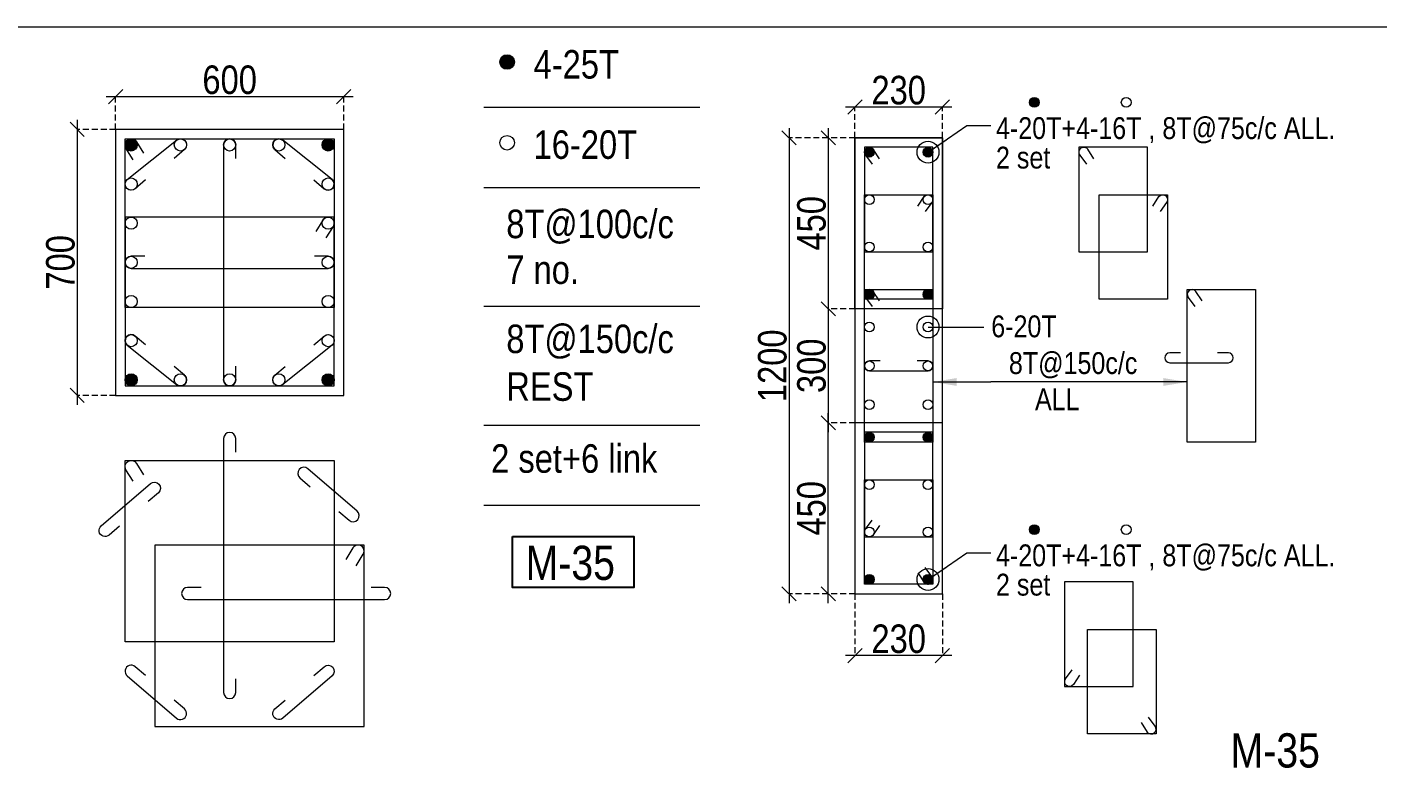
# Model space of a CAD drawing. Header units: millimetres. Extents: x 1112055 to 3390982, y -148532 to 766891.
# Drawn here: x 2164039 to 2178249, y -55763 to -47963 of the extents above; entities that cross this region are included whole.
import ezdxf
from ezdxf.enums import TextEntityAlignment as Align

# ---------------------------------------------------------------- set-up
doc = ezdxf.new("R2010")
doc.units = ezdxf.units.MM
doc.header["$PDMODE"] = 35
doc.header["$PDSIZE"] = -25
doc.linetypes.add('DASHED2', pattern=[0.375, 0.25, -0.125])
doc.linetypes.add('Hidden', pattern=[9.525, 6.35, -3.175])
for name, color, linetype, lineweight in [('B COL', 1, 'Continuous', 30), ('B COL. SIZE DIM', 220, 'Continuous', 25), ('B COLSCH', 204, 'Continuous', 20), ('B COLUMN', 1, 'Hidden', 9), ('B STEEL', 34, 'Continuous', 15), ('B-ST TEXT', 7, 'Continuous', 9)]:
    doc.layers.add(name, color=color, linetype=linetype, lineweight=lineweight)
doc.layers.add('B TEXT', color=7, linetype='Continuous')
doc.styles.add('dim inside', font='romans.shx', dxfattribs={"width": 0.8, "height": 125})
doc.styles.add('SWINC', font='swissc.ttf')
doc.styles.add('TAHOMA', font='tahoma.ttf')
doc.dimstyles.new('dim inside', dxfattribs={"dimtxt": 125, "dimasz": 100, "dimexe": 0, "dimexo": 0, "dimgap": 10, "dimtad": 0, "dimdec": 0, "dimzin": 0, "dimdsep": 46, "dimtxsty": 'dim inside', "dimblk": 'SMALL', "dimcen": 0.09, "dimadec": 0, "dimazin": 0, "dimtfac": 1, "dimtdec": 0, "dimtofl": 0, "dimtmove": 0, "dimatfit": 3, "dimfxl": 1, "dimtolj": 1, "dimtzin": 0, "dimarcsym": 2})
doc.dimstyles.new('PARESH', dxfattribs={"dimscale": 0, "dimtxt": 300, "dimasz": 150, "dimexe": 150, "dimexo": 150, "dimgap": 25, "dimtad": 1, "dimdec": 0, "dimzin": 0, "dimdsep": 46, "dimtxsty": 'TAHOMA', "dimblk": 'ARCHTICK', "dimcen": 100, "dimdle": 150, "dimclrd": 251, "dimclre": 251, "dimclrt": 6, "dimadec": 0, "dimazin": 0, "dimtfac": 1, "dimtdec": 0, "dimtix": 1, "dimtofl": 0, "dimtmove": 0, "dimatfit": 2, "dimfxl": 0.18, "dimtolj": 1, "dimtzin": 0, "dimlwd": 9, "dimlwe": 9, "dimarcsym": 0})

# ---------------------------------------------------------------- blocks, each defined once
blk = doc.blocks.new('_Oblique')
at = {"color": 0, "linetype": 'ByBlock', "lineweight": -2}
blk.add_line((-0.5, -0.5), (0.5, 0.5), dxfattribs=at)
blk = doc.blocks.new('*D3995')
at = {"layer": 'B COL. SIZE DIM', "color": 250, "lineweight": 9, "ltscale": 250, "transparency": 16777216}
blk.add_line((2164871, -48695), (2167471, -48695), dxfattribs=at)
at = {"layer": 'B COL. SIZE DIM', "color": 250, "linetype": 'DASHED2', "lineweight": 9, "ltscale": 250, "transparency": 16777216}
for p, q in [((2164971, -49040), (2164971, -48695)), ((2167371, -49040), (2167371, -48695))]:
    blk.add_line(p, q, dxfattribs=at)
at = {"layer": 'Defpoints', "color": 0, "transparency": 16777216}
for p in [(2167371, -48695), (2164971, -49040), (2167371, -49040)]:
    blk.add_point(p, dxfattribs=at)
at = {"layer": 'B COL. SIZE DIM', "color": 250, "lineweight": 9, "transparency": 16777216, "xscale": 150, "yscale": 150, "zscale": 150, "rotation": 180}
blk.add_blockref('_Oblique', (2164971, -48695), dxfattribs=at)
at = {"layer": 'B COL. SIZE DIM', "color": 250, "lineweight": 9, "transparency": 16777216, "xscale": 150, "yscale": 150, "zscale": 150}
blk.add_blockref('_Oblique', (2167371, -48695), dxfattribs=at)
at = {"layer": 'B COL. SIZE DIM', "color": 6, "transparency": 16777216, "insert": (2166171, -48520), "char_height": 300, "attachment_point": 5, "style": 'SWINC'}
blk.add_mtext('\\A1;600', dxfattribs=at)
blk = doc.blocks.new('*D3996')
at = {"layer": 'B COL. SIZE DIM', "color": 250, "lineweight": 9, "ltscale": 250, "transparency": 16777216}
blk.add_line((2164567, -48940), (2164567, -51940), dxfattribs=at)
at = {"layer": 'B COL. SIZE DIM', "color": 250, "linetype": 'DASHED2', "lineweight": 9, "ltscale": 250, "transparency": 16777216}
for p, q in [((2164971, -49040), (2164567, -49040)), ((2164971, -51840), (2164567, -51840))]:
    blk.add_line(p, q, dxfattribs=at)
at = {"layer": 'Defpoints', "color": 0, "transparency": 16777216}
for p in [(2164971, -49040), (2164567, -51840), (2164971, -51840)]:
    blk.add_point(p, dxfattribs=at)
at = {"layer": 'B COL. SIZE DIM', "color": 250, "lineweight": 9, "transparency": 16777216, "xscale": 150, "yscale": 150, "zscale": 150}
for p, rotation in [((2164567, -49040), 90), ((2164567, -51840), 270)]:
    blk.add_blockref('_Oblique', p, dxfattribs=dict(at, rotation=rotation))
at = {"layer": 'B COL. SIZE DIM', "color": 6, "transparency": 16777216, "insert": (2164392, -50440), "char_height": 300, "attachment_point": 5, "rotation": 90, "style": 'SWINC'}
blk.add_mtext('\\A1;700', dxfattribs=at)
blk = doc.blocks.new('*D4029')
at = {"layer": 'B COL. SIZE DIM', "color": 250, "lineweight": 9, "ltscale": 250, "transparency": 16777216}
blk.add_line((2172648, -48804), (2173768, -48804), dxfattribs=at)
at = {"layer": 'B COL. SIZE DIM', "color": 250, "linetype": 'DASHED2', "lineweight": 9, "ltscale": 250, "transparency": 16777216}
for p, q in [((2172748, -49129), (2172748, -48804)), ((2173668, -49129), (2173668, -48804))]:
    blk.add_line(p, q, dxfattribs=at)
at = {"layer": 'Defpoints', "color": 0, "transparency": 16777216}
for p in [(2173668, -48804), (2172748, -49129), (2173668, -49129)]:
    blk.add_point(p, dxfattribs=at)
at = {"layer": 'B COL. SIZE DIM', "color": 250, "lineweight": 9, "transparency": 16777216, "xscale": 150, "yscale": 150, "zscale": 150, "rotation": 180}
blk.add_blockref('_Oblique', (2172748, -48804), dxfattribs=at)
at = {"layer": 'B COL. SIZE DIM', "color": 250, "lineweight": 9, "transparency": 16777216, "xscale": 150, "yscale": 150, "zscale": 150}
blk.add_blockref('_Oblique', (2173668, -48804), dxfattribs=at)
at = {"layer": 'B COL. SIZE DIM', "color": 6, "transparency": 16777216, "insert": (2173208, -48629), "char_height": 300, "attachment_point": 5, "style": 'SWINC'}
blk.add_mtext('\\A1;230', dxfattribs=at)
blk = doc.blocks.new('*D4030')
at = {"layer": 'B COL. SIZE DIM', "color": 250, "lineweight": 9, "ltscale": 250, "transparency": 16777216}
blk.add_line((2172467, -50829), (2172467, -52229), dxfattribs=at)
at = {"layer": 'B COL. SIZE DIM', "color": 250, "linetype": 'DASHED2', "lineweight": 9, "ltscale": 250, "transparency": 16777216}
for p, q in [((2172748, -50929), (2172467, -50929)), ((2172748, -52129), (2172467, -52129))]:
    blk.add_line(p, q, dxfattribs=at)
at = {"layer": 'Defpoints', "color": 0, "transparency": 16777216}
for p in [(2172748, -50929), (2172467, -52129), (2172748, -52129)]:
    blk.add_point(p, dxfattribs=at)
at = {"layer": 'B COL. SIZE DIM', "color": 250, "lineweight": 9, "transparency": 16777216, "xscale": 150, "yscale": 150, "zscale": 150}
for p, rotation in [((2172467, -50929), 90), ((2172467, -52129), 270)]:
    blk.add_blockref('_Oblique', p, dxfattribs=dict(at, rotation=rotation))
at = {"layer": 'B COL. SIZE DIM', "color": 6, "transparency": 16777216, "insert": (2172292, -51529), "char_height": 300, "attachment_point": 5, "rotation": 90, "style": 'SWINC'}
blk.add_mtext('\\A1;300', dxfattribs=at)
blk = doc.blocks.new('*D4031')
at = {"layer": 'B COL. SIZE DIM', "color": 250, "lineweight": 9, "ltscale": 250, "transparency": 16777216}
blk.add_line((2172467, -49029), (2172467, -51029), dxfattribs=at)
at = {"layer": 'B COL. SIZE DIM', "color": 250, "linetype": 'DASHED2', "lineweight": 9, "ltscale": 250, "transparency": 16777216}
for p, q in [((2172748, -49129), (2172467, -49129)), ((2172748, -50929), (2172467, -50929))]:
    blk.add_line(p, q, dxfattribs=at)
at = {"layer": 'Defpoints', "color": 0, "transparency": 16777216}
for p in [(2172748, -49129), (2172467, -50929), (2172748, -50929)]:
    blk.add_point(p, dxfattribs=at)
at = {"layer": 'B COL. SIZE DIM', "color": 250, "lineweight": 9, "transparency": 16777216, "xscale": 150, "yscale": 150, "zscale": 150}
for p, rotation in [((2172467, -49129), 90), ((2172467, -50929), 270)]:
    blk.add_blockref('_Oblique', p, dxfattribs=dict(at, rotation=rotation))
at = {"layer": 'B COL. SIZE DIM', "color": 6, "transparency": 16777216, "insert": (2172292, -50029), "char_height": 300, "attachment_point": 5, "rotation": 90, "style": 'SWINC'}
blk.add_mtext('\\A1;450', dxfattribs=at)
blk = doc.blocks.new('*D4032')
at = {"layer": 'B COL. SIZE DIM', "color": 250, "lineweight": 9, "ltscale": 250, "transparency": 16777216}
blk.add_line((2172467, -54029), (2172467, -52029), dxfattribs=at)
at = {"layer": 'B COL. SIZE DIM', "color": 250, "linetype": 'DASHED2', "lineweight": 9, "ltscale": 250, "transparency": 16777216}
for p, q in [((2172748, -52129), (2172467, -52129)), ((2172748, -53929), (2172467, -53929))]:
    blk.add_line(p, q, dxfattribs=at)
at = {"layer": 'Defpoints', "color": 0, "transparency": 16777216}
for p in [(2172467, -52129), (2172748, -52129), (2172748, -53929)]:
    blk.add_point(p, dxfattribs=at)
at = {"layer": 'B COL. SIZE DIM', "color": 250, "lineweight": 9, "transparency": 16777216, "xscale": 150, "yscale": 150, "zscale": 150}
for p, rotation in [((2172467, -52129), 90), ((2172467, -53929), 270)]:
    blk.add_blockref('_Oblique', p, dxfattribs=dict(at, rotation=rotation))
at = {"layer": 'B COL. SIZE DIM', "color": 6, "transparency": 16777216, "insert": (2172292, -53029), "char_height": 300, "attachment_point": 5, "rotation": 90, "style": 'SWINC'}
blk.add_mtext('\\A1;450', dxfattribs=at)
blk = doc.blocks.new('*D4033')
at = {"layer": 'B COL. SIZE DIM', "color": 250, "lineweight": 9, "ltscale": 250, "transparency": 16777216}
blk.add_line((2172055, -49029), (2172055, -54029), dxfattribs=at)
at = {"layer": 'B COL. SIZE DIM', "color": 250, "linetype": 'DASHED2', "lineweight": 9, "ltscale": 250, "transparency": 16777216}
for p, q in [((2172748, -49129), (2172055, -49129)), ((2172748, -53929), (2172055, -53929))]:
    blk.add_line(p, q, dxfattribs=at)
at = {"layer": 'Defpoints', "color": 0, "transparency": 16777216}
for p in [(2172748, -49129), (2172055, -53929), (2172748, -53929)]:
    blk.add_point(p, dxfattribs=at)
at = {"layer": 'B COL. SIZE DIM', "color": 250, "lineweight": 9, "transparency": 16777216, "xscale": 150, "yscale": 150, "zscale": 150}
for p, rotation in [((2172055, -49129), 90), ((2172055, -53929), 270)]:
    blk.add_blockref('_Oblique', p, dxfattribs=dict(at, rotation=rotation))
at = {"layer": 'B COL. SIZE DIM', "color": 6, "transparency": 16777216, "insert": (2171880, -51529), "char_height": 300, "attachment_point": 5, "rotation": 90, "style": 'SWINC'}
blk.add_mtext('\\A1;1200', dxfattribs=at)
blk = doc.blocks.new('*D4034')
at = {"layer": 'B COL. SIZE DIM', "color": 250, "linetype": 'DASHED2', "lineweight": 9, "ltscale": 250, "transparency": 16777216}
for p, q in [((2172748, -53929), (2172748, -54579)), ((2173668, -53929), (2173668, -54579))]:
    blk.add_line(p, q, dxfattribs=at)
at = {"layer": 'B COL. SIZE DIM', "color": 250, "lineweight": 9, "ltscale": 250, "transparency": 16777216}
blk.add_line((2173768, -54579), (2172648, -54579), dxfattribs=at)
at = {"layer": 'Defpoints', "color": 0, "transparency": 16777216}
for p in [(2172748, -53929), (2173668, -53929), (2172748, -54579)]:
    blk.add_point(p, dxfattribs=at)
at = {"layer": 'B COL. SIZE DIM', "color": 250, "lineweight": 9, "transparency": 16777216, "xscale": 150, "yscale": 150, "zscale": 150, "rotation": 180}
blk.add_blockref('_Oblique', (2172748, -54579), dxfattribs=at)
at = {"layer": 'B COL. SIZE DIM', "color": 250, "lineweight": 9, "transparency": 16777216, "xscale": 150, "yscale": 150, "zscale": 150}
blk.add_blockref('_Oblique', (2173668, -54579), dxfattribs=at)
at = {"layer": 'B COL. SIZE DIM', "color": 6, "transparency": 16777216, "insert": (2173208, -54404), "char_height": 300, "attachment_point": 5, "style": 'SWINC'}
blk.add_mtext('\\A1;230', dxfattribs=at)
blk = doc.blocks.new('_ArchTick')
at = {"color": 0, "linetype": 'ByBlock', "const_width": 0.15}
blk.add_lwpolyline([(-0.5, -0.5), (0.5, 0.5)], dxfattribs=at)

msp = doc.modelspace()

# ---------------------------------------------------------------- hatches: boundary and pattern name
at = {"layer": 'B STEEL', "lineweight": 9, "ltscale": 0.5}
h = msp.add_hatch(color=34, dxfattribs=at)
edge = h.paths.add_edge_path()
edge.add_arc((2169089.3, -48331.1), 76.8, 0, 360)
at = {"layer": 'B STEEL', "lineweight": 13}
h = msp.add_hatch(color=256, dxfattribs=at)
h.dxf.hatch_style = 1
edge = h.paths.add_edge_path()
edge.add_ellipse((2174634.2, -48756.2), major_axis=(51.4, 0), ratio=1, start_angle=0, end_angle=360)
at = {"layer": 'B STEEL', "lineweight": 9, "ltscale": 0.5}
h = msp.add_hatch(color=34, dxfattribs=at)
edge = h.paths.add_edge_path()
edge.add_arc((2165134.9, -49204.2), 64, 0, 360)
h = msp.add_hatch(color=34, dxfattribs=at)
edge = h.paths.add_edge_path()
edge.add_arc((2167206.9, -49204.2), 64, 180, 540, ccw=False)
at = {"layer": 'B STEEL', "lineweight": 13}
h = msp.add_hatch(color=256, dxfattribs=at)
h.dxf.hatch_style = 1
edge = h.paths.add_edge_path()
edge.add_ellipse((2172899.2, -49280.6), major_axis=(51.4, 0), ratio=1, start_angle=0, end_angle=360)
h = msp.add_hatch(color=256, dxfattribs=at)
h.dxf.hatch_style = 1
edge = h.paths.add_edge_path()
edge.add_ellipse((2173516.4, -49280.6), major_axis=(51.4, 0), ratio=1, start_angle=0, end_angle=360)
h = msp.add_hatch(color=256, dxfattribs=at)
h.dxf.hatch_style = 1
edge = h.paths.add_edge_path()
edge.add_ellipse((2172899.2, -50777.8), major_axis=(51.4, 0), ratio=1, start_angle=0, end_angle=360)
h = msp.add_hatch(color=256, dxfattribs=at)
h.dxf.hatch_style = 1
edge = h.paths.add_edge_path()
edge.add_ellipse((2173516.4, -50777.8), major_axis=(51.4, 0), ratio=1, start_angle=0, end_angle=360)
at = {"layer": 'B STEEL', "lineweight": 9, "ltscale": 0.5}
h = msp.add_hatch(color=34, dxfattribs=at)
edge = h.paths.add_edge_path()
edge.add_arc((2165134.9, -51676.2), 64, 0, 360, ccw=False)
h = msp.add_hatch(color=34, dxfattribs=at)
edge = h.paths.add_edge_path()
edge.add_arc((2167206.9, -51676.2), 64, -180, 180)
at = {"layer": 'B STEEL', "lineweight": 13}
h = msp.add_hatch(color=256, dxfattribs=at)
h.dxf.hatch_style = 1
edge = h.paths.add_edge_path()
edge.add_ellipse((2172899.2, -52280.6), major_axis=(51.4, 0), ratio=1, start_angle=0, end_angle=360)
h = msp.add_hatch(color=256, dxfattribs=at)
h.dxf.hatch_style = 1
edge = h.paths.add_edge_path()
edge.add_ellipse((2173516.4, -52280.6), major_axis=(51.4, 0), ratio=1, start_angle=0, end_angle=360)
h = msp.add_hatch(color=256, dxfattribs=at)
h.dxf.hatch_style = 1
edge = h.paths.add_edge_path()
edge.add_ellipse((2174634.2, -53253.4), major_axis=(51.4, 0), ratio=1, start_angle=0, end_angle=360)
h = msp.add_hatch(color=256, dxfattribs=at)
h.dxf.hatch_style = 1
edge = h.paths.add_edge_path()
edge.add_ellipse((2172899.2, -53777.8), major_axis=(51.4, 0), ratio=1, start_angle=0, end_angle=360)
h = msp.add_hatch(color=256, dxfattribs=at)
h.dxf.hatch_style = 1
edge = h.paths.add_edge_path()
edge.add_ellipse((2173516.4, -53777.8), major_axis=(51.4, 0), ratio=1, start_angle=0, end_angle=360)

# ---------------------------------------------------------------- linework, layer by layer
at = {"layer": 'B COL', "lineweight": 13}
for points in [[(2172747.8, -53929.2), (2173667.8, -53929.2), (2173667.8, -49129.2), (2172747.8, -49129.2)], [(2172747.8, -49129.2), (2173667.8, -49129.2), (2173667.8, -50929.2), (2172747.8, -50929.2)], [(2172747.8, -53929.2), (2173667.8, -53929.2), (2173667.8, -52129.2), (2172747.8, -52129.2)]]:
    msp.add_lwpolyline(points, close=True, dxfattribs=at)
at = {"layer": 'B COLSCH', "color": 250, "lineweight": 0}
for p, q in [((2079654.2, -47962.7), (2221752.2, -47962.7)), ((2168843, -48807.7), (2171117.4, -48807.7)), ((2168843, -49652.7), (2171117.4, -49652.7)), ((2168843, -50902.5), (2171117.4, -50902.5)), ((2168843, -52152.3), (2171117.4, -52152.3)), ((2168843, -52997.3), (2171117.4, -52997.3))]:
    msp.add_line(p, q, dxfattribs=at)
at = {"layer": 'B COLUMN', "color": 1, "linetype": 'ByBlock', "lineweight": 20}
msp.add_lwpolyline([(2164970.9, -51840.2), (2167370.9, -51840.2), (2167370.9, -49040.2), (2164970.9, -49040.2)], close=True, dxfattribs=at)
at = {"layer": 'B STEEL', "color": 34, "lineweight": 9, "ltscale": 0.5}
for points in [[(2165155.1, -49359.3), (2165080.4, -49237.8, -1), (2165189.4, -49170.7), (2165264.2, -49292.2)], [(2165284.8, -49571.8), (2165176.6, -49664.8, -1), (2165093.2, -49567.7), (2165611.2, -49155.7, -1), (2165694.6, -49252.8), (2165586.5, -49345.8)], [(2166234.9, -49346.9), (2166234.9, -49204.2, 1), (2166106.9, -49204.2), (2166106.9, -51676.2, 1), (2166234.9, -51676.2), (2166234.9, -51533.6)], [(2167057, -49571.8), (2167165.1, -49664.8, 1), (2167248.6, -49567.7), (2166730.6, -49155.7, 1), (2166647.1, -49252.8), (2166755.3, -49345.8)], [(2167186.6, -50183.3), (2167261.4, -50061.8, 1), (2167152.3, -49994.7), (2167077.6, -50116.2)], [(2165277.5, -50376.2), (2165134.9, -50376.2, 1), (2165134.9, -50504.3), (2167206.9, -50504.3, 1), (2167206.9, -50376.2), (2167064.2, -50376.2)], [(2165284.8, -51308.7), (2165176.6, -51215.7, 1), (2165093.2, -51312.8), (2165611.2, -51724.8, 1), (2165694.6, -51627.7), (2165586.5, -51534.7)], [(2167057, -51308.7), (2167165.1, -51215.7, -1), (2167248.6, -51312.8), (2166730.6, -51724.8, -1), (2166647.1, -51627.7), (2166755.3, -51534.7)], [(2166234.9, -52437.8), (2166234.9, -52295.2, 1), (2166106.9, -52295.2), (2166106.9, -54967.1, 1), (2166234.9, -54967.1), (2166234.9, -54824.5)], [(2165155.1, -52744.3), (2165080.4, -52622.8, -1), (2165189.4, -52555.7), (2165264.2, -52677.1)], [(2167319.9, -53061.8), (2167428.1, -53154.8, 1), (2167511.6, -53057.7), (2166993.6, -52612.4, 1), (2166910.1, -52709.5), (2167018.3, -52802.5)], [(2165010.8, -53217.5), (2164902.7, -53310.5, -1), (2164819.2, -53213.4), (2165337.2, -52768.1, -1), (2165420.7, -52865.2), (2165312.5, -52958.2)], [(2167501.4, -53634.9), (2167576.1, -53513.4, 1), (2167467.1, -53446.3), (2167392.3, -53567.8)], [(2165871.7, -53861.2), (2165729, -53861.2, 1), (2165729, -53989.2), (2167801, -53989.2, 1), (2167801, -53861.2), (2167658.3, -53861.2)], [(2165284.8, -54789), (2165176.6, -54696, 1), (2165093.2, -54793.1), (2165611.2, -55238.4, 1), (2165694.6, -55141.3), (2165586.5, -55048.3)], [(2167057, -54789), (2167165.1, -54696, -1), (2167248.6, -54793.1), (2166730.6, -55238.4, -1), (2166647.1, -55141.3), (2166755.3, -55048.3)]]:
    msp.add_lwpolyline(points, format="xyb", dxfattribs=at)
for points in [[(2167270.9, -50916.2), (2165070.9, -50916.2), (2165070.9, -49140.2), (2167270.9, -49140.2)], [(2167270.9, -49964.2), (2165070.9, -49964.2), (2165070.9, -51740.2), (2167270.9, -51740.2)], [(2167270.9, -54434.5), (2165070.9, -54434.5), (2165070.9, -52525.2), (2167270.9, -52525.2)], [(2167585.6, -53415.9), (2165385.6, -53415.9), (2165385.6, -55325.2), (2167585.6, -55325.2)]]:
    msp.add_lwpolyline(points, close=True, dxfattribs=at)
at = {"layer": 'B STEEL', "lineweight": 13}
for points in [[(2172847.8, -50330.1), (2173567.8, -50330.1), (2173567.8, -49229.2), (2172847.8, -49229.2)], [(2175104.1, -50330.1), (2175824.1, -50330.1), (2175824.1, -49229.2), (2175104.1, -49229.2)], [(2172847.8, -49728.3), (2173567.8, -49728.3), (2173567.8, -50829.2), (2172847.8, -50829.2)], [(2175316.4, -49728.3), (2176036.4, -49728.3), (2176036.4, -50829.2), (2175316.4, -50829.2)], [(2172847.8, -53330.1), (2173567.8, -53330.1), (2173567.8, -52229.2), (2172847.8, -52229.2)], [(2172847.8, -52728.3), (2173567.8, -52728.3), (2173567.8, -53829.2), (2172847.8, -53829.2)], [(2174953.3, -54905.5), (2175673.3, -54905.5), (2175673.3, -53804.6), (2174953.3, -53804.6)], [(2175195.4, -54303.6), (2175915.4, -54303.6), (2175915.4, -55404.6), (2175195.4, -55404.6)]]:
    msp.add_lwpolyline(points, close=True, dxfattribs=at)
for points in [[(2173004.8, -49349.4), (2172940.1, -49249.4, 1), (2172858.3, -49311.8), (2172927.4, -49406.7)], [(2175261.1, -49349.4), (2175196.4, -49249.4, 1), (2175114.6, -49311.8), (2175183.7, -49406.7)], [(2173410.8, -49848.4), (2173475.5, -49748.5, -1), (2173557.2, -49810.9), (2173488.2, -49905.8)], [(2175879.4, -49848.4), (2175944.1, -49748.5, -1), (2176025.8, -49810.9), (2175956.8, -49905.8)], [(2173004.8, -53210), (2172940.1, -53309.9, -1), (2172858.3, -53247.5), (2172927.4, -53152.6)], [(2173410.8, -53709), (2173475.5, -53809, 1), (2173557.2, -53746.6), (2173488.2, -53651.7)], [(2175110.3, -54785.3), (2175045.6, -54885.3, -1), (2174963.9, -54822.9), (2175032.9, -54728)], [(2175758.4, -55284.4), (2175823.1, -55384.4, 1), (2175904.9, -55321.9), (2175835.8, -55227)]]:
    msp.add_lwpolyline(points, format="xyb", dxfattribs=at)
at = {"layer": 'B STEEL', "color": 3, "lineweight": 13}
for points in [[(2173567.8, -52332), (2172847.8, -52332), (2172847.8, -50726.4), (2173567.8, -50726.4)], [(2176962.5, -52332), (2176242.5, -52332), (2176242.5, -50726.4), (2176962.5, -50726.4)]]:
    msp.add_lwpolyline(points, close=True, dxfattribs=at)
for points in [[(2173004.8, -50846.5), (2172940.1, -50746.6, 1), (2172858.3, -50809), (2172927.4, -50903.9)], [(2176399.5, -50846.5), (2176334.8, -50746.6, 1), (2176253.1, -50809), (2176322.1, -50903.9)], [(2176173.2, -51393.4), (2176058.6, -51393.4, 1), (2176058.6, -51496.2), (2176675.8, -51496.2, 1), (2176675.8, -51393.4), (2176561.2, -51393.4)], [(2173013.8, -51478.4), (2172899.2, -51478.4, 1), (2172899.2, -51581.2), (2173516.4, -51581.2, 1), (2173516.4, -51478.4), (2173401.8, -51478.4)]]:
    msp.add_lwpolyline(points, format="xyb", dxfattribs=at)
at = {"layer": 'B STEEL', "color": 34, "lineweight": 9, "ltscale": 0.5}
for centre, radius in [((2169089.3, -48331.1), 76.8), ((2165134.9, -49204.2), 64), ((2165652.9, -49204.2), 64), ((2166170.9, -49204.2), 64), ((2166688.9, -49204.2), 64), ((2167206.9, -49204.2), 64), ((2169089.3, -49181.3), 76.8), ((2165134.9, -49616.2), 64), ((2167206.9, -49616.2), 64), ((2165134.9, -50028.2), 64), ((2167206.9, -50028.2), 64), ((2165134.9, -50440.2), 64), ((2167206.9, -50440.2), 64), ((2165134.9, -50852.2), 64), ((2167206.9, -50852.2), 64), ((2165134.9, -51264.2), 64), ((2167206.9, -51264.2), 64), ((2165134.9, -51676.2), 64), ((2165652.9, -51676.2), 64), ((2166170.9, -51676.2), 64), ((2166688.9, -51676.2), 64), ((2167206.9, -51676.2), 64)]:
    msp.add_circle(centre, radius, dxfattribs=at)
at = {"layer": 'B STEEL', "lineweight": 13}
for centre in [(2174634.2, -48756.2), (2175601, -48756.2), (2172899.2, -49280.6), (2173516.4, -49280.6), (2172899.2, -49779.7), (2173516.4, -49779.7), (2172899.2, -50278.7), (2173516.4, -50278.7), (2172899.2, -50777.8), (2173516.4, -50777.8), (2172899.2, -51120.6), (2173516.4, -51120.6), (2172899.2, -51529.8), (2173516.4, -51529.8), (2172899.2, -51937.8), (2173516.4, -51937.8), (2172899.2, -52280.6), (2173516.4, -52280.6), (2172899.2, -52779.7), (2173516.4, -52779.7), (2172899.2, -53278.7), (2173516.4, -53278.7), (2174634.2, -53253.4), (2175601, -53253.4), (2172899.2, -53777.8), (2173516.4, -53777.8)]:
    msp.add_circle(centre, 51.4, dxfattribs=at)
at = {"layer": 'B TEXT', "color": 1}
msp.add_lwpolyline([(2169146.6, -53326.3), (2170421.2, -53326.3), (2170421.2, -53864.3), (2169146.6, -53864.3)], close=True, dxfattribs=at)

# ---------------------------------------------------------------- texts
at = {"layer": 'B TEXT', "style": 'SWINC'}
for s, p in [('4-25T', (2169367.8, -48505.6)), ('16-20T', (2169367.8, -49350.6)), ('8T@100c/c', (2169080.8, -50185.5)), ('7 no.', (2169080.8, -50667.2)), ('8T@150c/c', (2169080.8, -51395.3)), ('REST', (2169080.8, -51897.7)), ('2 set+6 link', (2168921.2, -52654.8))]:
    msp.add_text(s, height=300, dxfattribs=at).set_placement(p)
at = {"layer": 'B TEXT', "lineweight": 15, "style": 'SWINC'}
for s, p in [('4-20T+4-16T , 8T@75c/c ALL.', (2174231.4, -49211.3)), ('2 set', (2174231.4, -49521.5)), ('6-20T', (2174181.8, -51297.9)), ('8T@150c/c', (2174367.3, -51684.4)), ('ALL', (2174641.9, -52065.2)), ('4-20T+4-16T , 8T@75c/c ALL.', (2174231.4, -53708.4)), ('2 set', (2174231.4, -54016.7))]:
    msp.add_text(s, height=230, dxfattribs=at).set_placement(p, align=Align.BOTTOM_LEFT)
at = {"layer": 'B TEXT', "color": 1, "style": 'SWINC'}
for p in [(2169284, -53890.8), (2176699.1, -55865.5)]:
    msp.add_text('M-35', height=360, dxfattribs=at).set_placement(p, align=Align.BOTTOM_LEFT)

# ---------------------------------------------------------------- dimensions: what is measured, and where the dimension line sits
at = {"layer": 'B COL. SIZE DIM', "color": 250, "ltscale": 250}
for base, p1, p2, picture, middle in [((2167370.9, -48695.3), (2164970.9, -49040.2), (2167370.9, -49040.2), '*D3995', (2166170.9, -48520.3)), ((2173667.8, -48804.3), (2172747.8, -49129.2), (2173667.8, -49129.2), '*D4029', (2173207.8, -48629.3)), ((2172747.8, -54578.7), (2173667.8, -53929.2), (2172747.8, -53929.2), '*D4034', (2173207.8, -54403.7))]:
    dim = msp.add_linear_dim(base=base, p1=p1, p2=p2, dimstyle='dim inside', override={"dimtxt": 300, "dimasz": 150, "dimgap": 25, "dimtad": 3, "dimlfac": 0.25, "dimtxsty": 'SWINC', "dimblk1": 'Oblique', "dimblk2": 'Oblique', "dimsah": 1, "dimdle": 100, "dimclrd": 250, "dimclre": 250, "dimclrt": 6, "dimfxl": 1000, "dimlwd": 9, "dimlwe": 9}, dxfattribs=at)
    dim.commit()
    dim.dimension.update_dxf_attribs({"geometry": picture, "text_midpoint": middle})
for base, p1, p2, angle, picture, middle in [((2164567, -51840.2), (2164970.9, -49040.2), (2164970.9, -51840.2), 90, '*D3996', (2164392, -50440.2)), ((2172055.1, -53929.2), (2172747.8, -49129.2), (2172747.8, -53929.2), 90, '*D4033', (2171880.1, -51529.2)), ((2172467.3, -50929.2), (2172747.8, -49129.2), (2172747.8, -50929.2), 90, '*D4031', (2172292.3, -50029.2)), ((2172467.3, -52129.2), (2172747.8, -50929.2), (2172747.8, -52129.2), 90, '*D4030', (2172292.3, -51529.2)), ((2172467.3, -52129.2), (2172747.8, -53929.2), (2172747.8, -52129.2), 270, '*D4032', (2172292.3, -53029.2))]:
    dim = msp.add_linear_dim(base=base, p1=p1, p2=p2, angle=angle, dimstyle='dim inside', override={"dimtxt": 300, "dimasz": 150, "dimgap": 25, "dimtad": 3, "dimlfac": 0.25, "dimtxsty": 'SWINC', "dimblk1": 'Oblique', "dimblk2": 'Oblique', "dimsah": 1, "dimdle": 100, "dimclrd": 250, "dimclre": 250, "dimclrt": 6, "dimfxl": 1000, "dimlwd": 9, "dimlwe": 9}, dxfattribs=at)
    dim.commit()
    dim.dimension.update_dxf_attribs({"geometry": picture, "text_midpoint": middle})

# ---------------------------------------------------------------- leaders
at = {"layer": 'B-ST TEXT', "lineweight": 15}
for points, override in [([(2173516.4, -49280.6), (2173923.5, -49001), (2174178, -49001)], {"dimscale": 1, "dimasz": 230, "dimtad": 0, "dimclrd": 0, "dimldrblk": 'Origin', "dimtfill": 2}), ([(2173516.4, -51120.6), (2174104.8, -51120.6)], {"dimscale": 1, "dimasz": 230, "dimtad": 0, "dimclrd": 0, "dimldrblk": 'Origin', "dimtfill": 2}), ([(2173567.8, -51699.3), (2174177, -51699.3)], {"dimscale": 1, "dimasz": 250, "dimtad": 0, "dimclrd": 0, "dimtfill": 2}), ([(2176242.5, -51699.3), (2174177, -51699.3)], {"dimscale": 1, "dimasz": 250, "dimtad": 0, "dimclrd": 0, "dimtfill": 2}), ([(2173516.4, -53777.8), (2173923.5, -53498.2), (2174178, -53498.2)], {"dimscale": 1, "dimasz": 230, "dimtad": 0, "dimclrd": 0, "dimldrblk": 'Origin', "dimtfill": 2})]:
    msp.add_leader(points, dimstyle='PARESH', override=override, dxfattribs=at)

doc.saveas('drawing.dxf')
